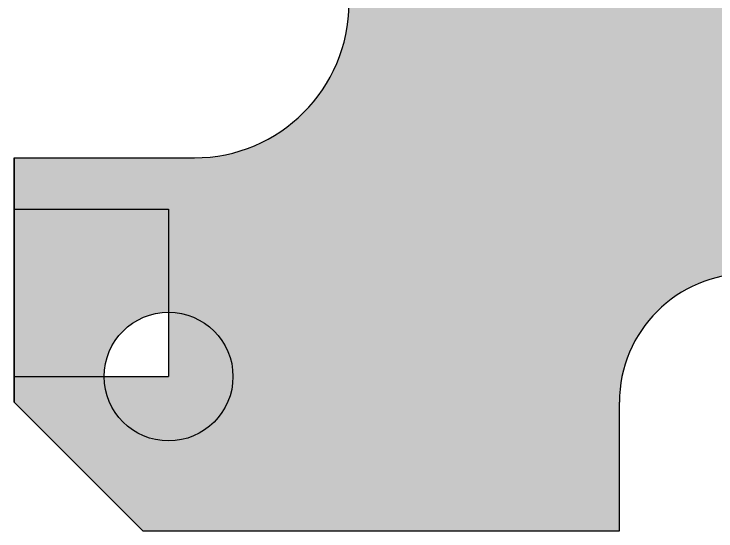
# Model space of a CAD drawing. Header units: inches. Extents: x 34 to 355, y -38 to 174.
# Drawn here: x 114.4 to 168.9, y 91.8 to 131.9 of the extents above; entities that cross this region are included whole.
import ezdxf

# ---------------------------------------------------------------- set-up
doc = ezdxf.new("R2010")
doc.units = ezdxf.units.IN
doc.header["$MEASUREMENT"] = 0

msp = doc.modelspace()

# ---------------------------------------------------------------- hatches: boundary and pattern name
at = {"true_color": 0x139b48}
h = msp.add_hatch(color=114, dxfattribs=at)
h.dxf.hatch_style = 1
h.paths.add_polyline_path([(228.44317, 161.76183), (220.44317, 161.76183, -1), (210.44317, 161.76183, -0.41421356), (215.44317, 166.76183), (215.44317, 173.76183), (181.44317, 173.76183), (181.44317, 163.76183, -1), (161.44317, 163.76183), (161.44317, 173.76183), (127.44317, 173.76183), (127.44317, 166.76183, -0.41421356), (132.44317, 161.76183, -1), (122.44317, 161.76183), (114.44317, 161.76183), (114.44317, 144.76183), (128.44317, 144.76183, -1), (128.44317, 120.76183), (114.44317, 120.76183), (114.44317, 116.76183), (126.44317, 116.76183), (126.44317, 108.76183, -0.41421356), (131.44317, 103.76183, -1), (121.44317, 103.76183), (114.44317, 103.76183), (114.44317, 101.76183), (124.44317, 91.76183), (161.44317, 91.76183), (161.44317, 101.76183, -1), (181.44317, 101.76183), (181.44317, 91.76183), (218.44317, 91.76183), (228.44317, 101.76183), (228.44317, 103.76183), (220.44317, 103.76183, -1), (210.44317, 103.76183, -0.41421356), (215.44317, 108.76183), (215.44317, 116.76183), (228.44317, 116.76183), (228.44317, 120.76183), (214.44317, 120.76183, -1), (214.44317, 144.76183), (228.44317, 144.76183)])
h.paths.add_polyline_path([(170.01408, 117.5797), (171.19464, 117.5797), (171.19464, 117.95062), (170.01408, 117.95062)], flags=24)
h.paths.add_polyline_path([(171.7614, 147.71551), (172.94196, 147.71551), (172.94196, 148.08644), (171.7614, 148.08644)], flags=24)
at = {"true_color": 0x2776bb}
h = msp.add_hatch(color=152, dxfattribs=at)
h.dxf.hatch_style = 1
h.paths.add_polyline_path([(127.44317, 173.76183), (124.44317, 173.76183), (114.44317, 163.76183), (114.44317, 161.76183), (122.44317, 161.76183, -0.41421356), (127.44317, 166.76183)])
h.paths.add_polyline_path([(218.44317, 173.76183), (215.44317, 173.76183), (215.44317, 166.76183, -0.41421356), (220.44317, 161.76183), (228.44317, 161.76183), (228.44317, 163.76183)])
h.paths.add_polyline_path([(228.44317, 116.76183), (215.44317, 116.76183), (215.44317, 108.76183, -0.41421356), (220.44317, 103.76183), (228.44317, 103.76183)])
h.paths.add_polyline_path([(126.44317, 116.76183), (114.44317, 116.76183), (114.44317, 103.76183), (121.44317, 103.76183, -0.41421356), (126.44317, 108.76183)])
at = {"true_color": 0xed1f24}
h = msp.add_hatch(color=240, dxfattribs=at)
h.dxf.hatch_style = 1
h.paths.add_polyline_path([(132.44317, 161.76183, 0.41421356), (127.44317, 166.76183), (127.44317, 161.76183), (122.44317, 161.76183, 1)])
h.paths.add_polyline_path([(220.44317, 161.76183), (215.44317, 161.76183), (215.44317, 166.76183, 0.41421356), (210.44317, 161.76183, 1)])
h.paths.add_polyline_path([(215.44317, 108.76183, 0.41421356), (210.44317, 103.76183, 1), (220.44317, 103.76183), (215.44317, 103.76183)])
h.paths.add_polyline_path([(131.44317, 103.76183, 0.41421356), (126.44317, 108.76183), (126.44317, 103.76183), (121.44317, 103.76183, 1)])

# ---------------------------------------------------------------- linework, layer by layer
for p, q in [((114.44317, 101.76183), (114.44317, 120.76183)), ((114.44317, 120.76183), (128.44317, 120.76183)), ((114.44317, 120.76183), (114.44317, 103.76183)), ((114.44317, 101.76183), (114.44317, 118.76183)), ((114.44317, 103.76183), (114.44317, 116.76183)), ((161.44317, 91.76183), (161.44317, 101.76183))]:
    msp.add_line(p, q)
at = {"color": 18, "true_color": 0x000000}
for p, q in [((114.44317, 116.76183), (126.44317, 116.76183)), ((126.44317, 116.76183), (126.44317, 103.76183)), ((114.44317, 103.76183), (126.44317, 103.76183))]:
    msp.add_line(p, q, dxfattribs=at)
msp.add_lwpolyline([(114.44317, 120.76183), (114.44317, 101.76183), (124.44317, 91.76183), (161.44317, 91.76183)])
msp.add_circle((126.44317, 103.76183), 5)
for centre, radius, start, end in [((128.44317, 132.76183), 12, 270, 90), ((171.44317, 101.76183), 10, 0, 180)]:
    msp.add_arc(centre, radius, start, end)

doc.saveas('drawing.dxf')
